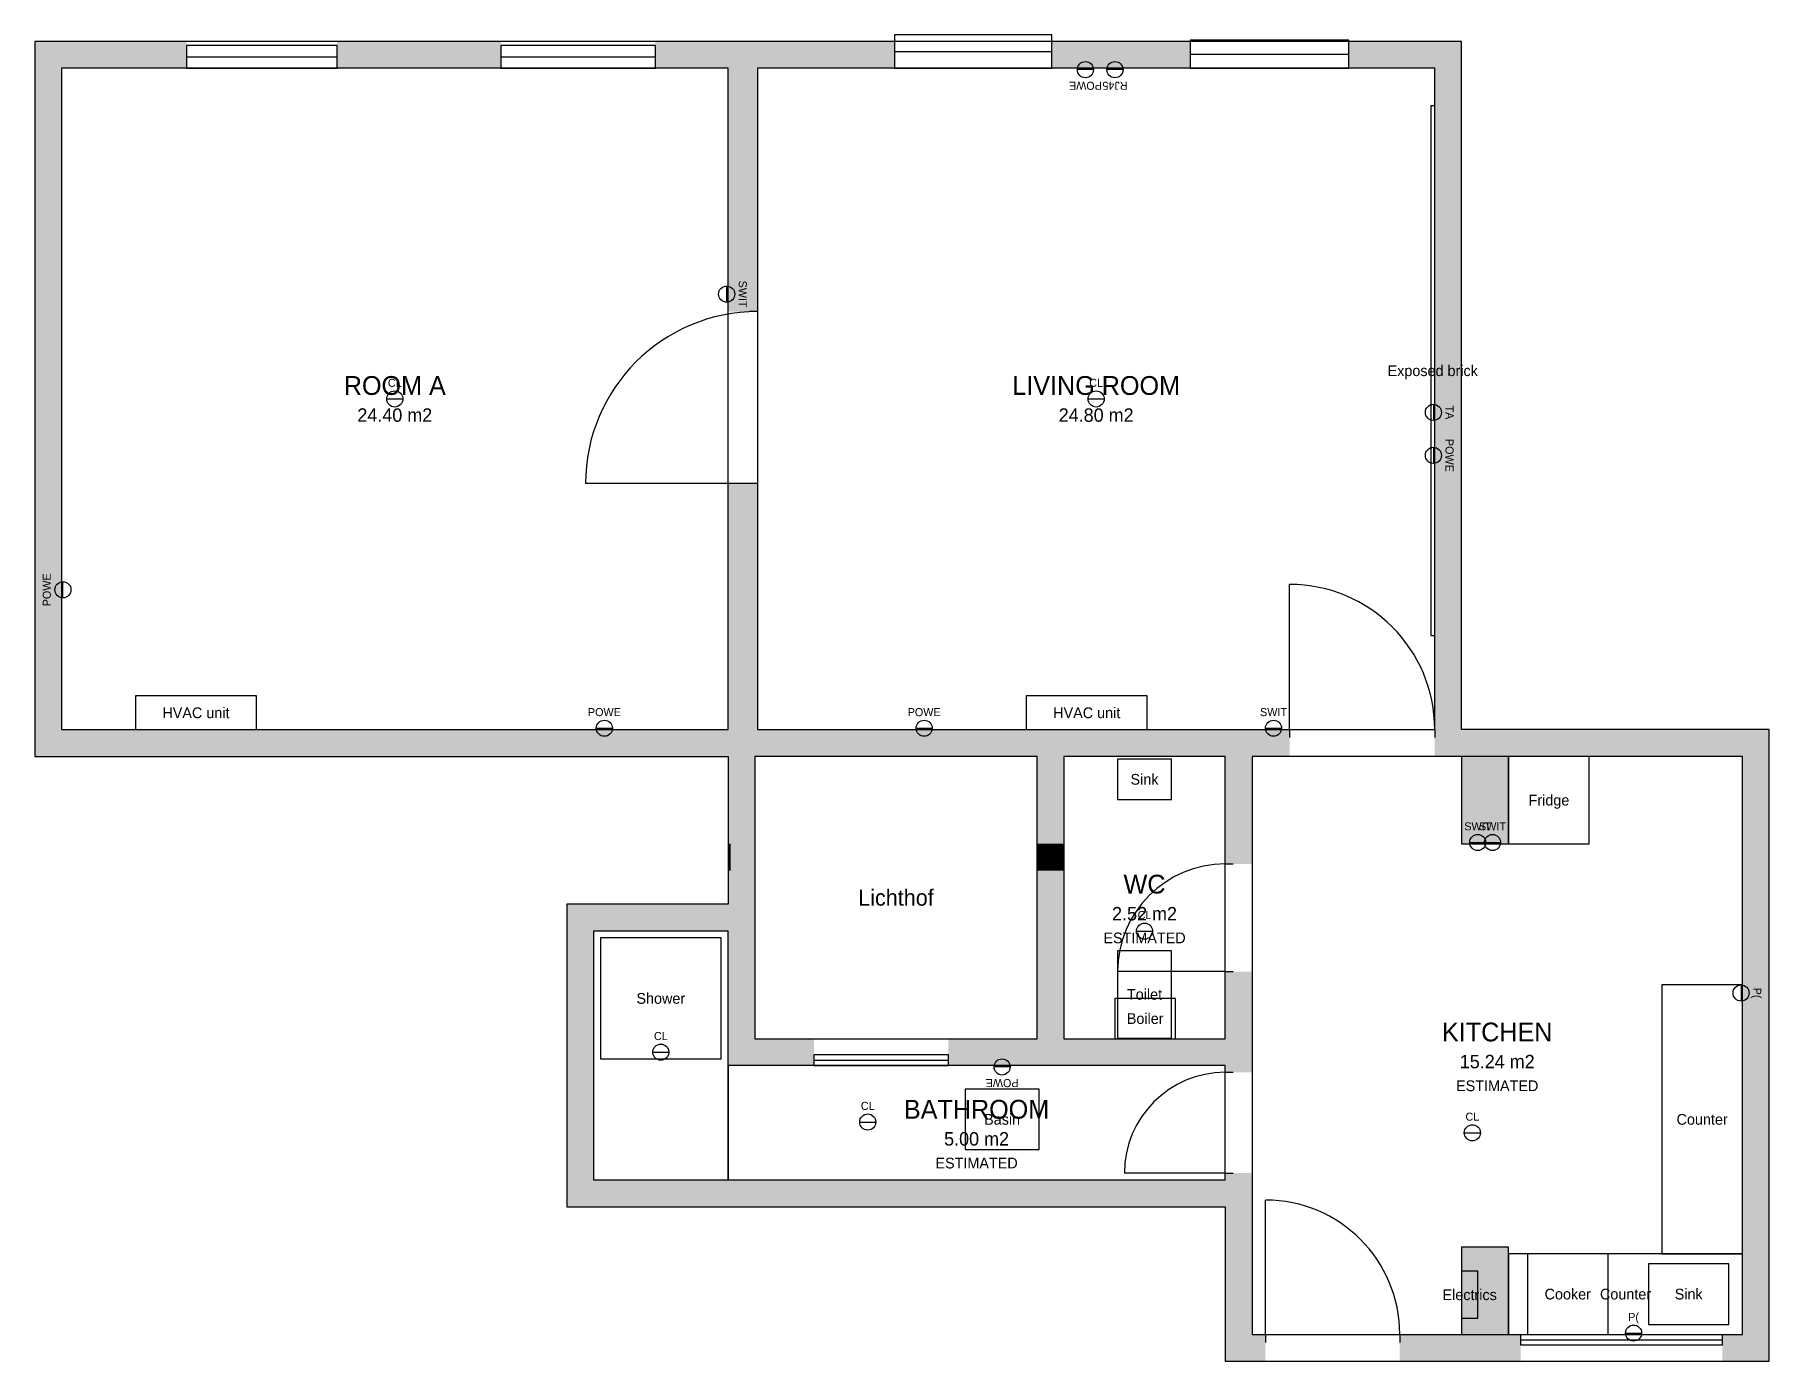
# Model space of a CAD drawing. Header units: centimetres. Extents: x -20 to 1271, y -470 to 517.
import ezdxf
from ezdxf.enums import TextEntityAlignment as Align

# ---------------------------------------------------------------- set-up
doc = ezdxf.new("R2010")
doc.units = ezdxf.units.CM
for name, color, linetype in [('A-ANNO-NOTE', 8, 'CONTINUOUS'), ('A-AREA-IDEN', 253, 'CONTINUOUS'), ('A-DOOR', 30, 'CONTINUOUS'), ('A-FLOR-CASE', 42, 'CONTINUOUS'), ('A-FLOR-EQPM', 42, 'CONTINUOUS'), ('A-GLAZ', 4, 'CONTINUOUS'), ('A-WALL', 7, 'CONTINUOUS'), ('A-WALL-FNSH', 34, 'CONTINUOUS'), ('A-WALL-PATT', 8, 'CONTINUOUS'), ('E-COMM', 4, 'CONTINUOUS'), ('E-LITE', 3, 'CONTINUOUS'), ('E-POWR', 30, 'CONTINUOUS'), ('M-HVAC', 6, 'CONTINUOUS'), ('P-HTNG', 6, 'CONTINUOUS'), ('P-SANR', 5, 'CONTINUOUS')]:
    doc.layers.add(name, color=color, linetype=linetype)

# ---------------------------------------------------------------- blocks, each defined once
blk = doc.blocks.new('POWER')
at = {"layer": 'E-POWR'}
blk.add_line((-6, 0), (6, 0), dxfattribs=at)
blk.add_circle((0, 0), 6, dxfattribs=at)
blk.add_text('POWE', height=6, dxfattribs=at).set_placement((0, 12), align=Align.MIDDLE_CENTER)
blk = doc.blocks.new('SWITCH')
at = {"layer": 'E-LITE'}
blk.add_line((-6, 0), (6, 0), dxfattribs=at)
blk.add_circle((0, 0), 6, dxfattribs=at)
blk.add_text('SWIT', height=6, dxfattribs=at).set_placement((0, 12), align=Align.MIDDLE_CENTER)
blk = doc.blocks.new('DATA')
at = {"layer": 'E-COMM'}
blk.add_line((-6, 0), (6, 0), dxfattribs=at)
blk.add_circle((0, 0), 6, dxfattribs=at)
blk.add_text('RJ45', height=6, dxfattribs=at).set_placement((0, 12), align=Align.MIDDLE_CENTER)
blk = doc.blocks.new('TV-POINT')
at = {"layer": 'E-COMM'}
blk.add_line((-6, 0), (6, 0), dxfattribs=at)
blk.add_circle((0, 0), 6, dxfattribs=at)
blk.add_text('TA', height=6, dxfattribs=at).set_placement((0, 12), align=Align.MIDDLE_CENTER)
blk = doc.blocks.new('POWER-HIGH')
at = {"layer": 'E-POWR'}
blk.add_line((-6, 0), (6, 0), dxfattribs=at)
blk.add_circle((0, 0), 6, dxfattribs=at)
blk.add_text('P(', height=6, dxfattribs=at).set_placement((0, 12), align=Align.MIDDLE_CENTER)
blk = doc.blocks.new('CEILING-LIGHT')
at = {"layer": 'E-LITE'}
blk.add_line((-6, 0), (6, 0), dxfattribs=at)
blk.add_circle((0, 0), 6, dxfattribs=at)
blk.add_text('CL', height=6, dxfattribs=at).set_placement((0, 12), align=Align.MIDDLE_CENTER)

msp = doc.modelspace()

# ---------------------------------------------------------------- linework, layer by layer
at = {"layer": 'A-DOOR'}
for p, q in [((518, 311), (512, 311)), ((518, 183), (390, 183)), ((518, 183), (512, 183)), ((914, 0), (914, 108)), ((914, 0), (914, -6)), ((1022, 0), (1022, -6)), ((866, -100), (872, -100)), ((866, -180), (786, -180)), ((866, -180), (872, -180)), ((866, -255), (872, -255)), ((866, -330), (791, -330)), ((866, -330), (872, -330)), ((896, -450), (896, -350)), ((896, -450), (896, -456)), ((996, -450), (996, -456))]:
    msp.add_line(p, q, dxfattribs=at)
for centre, radius, start, end in [((518, 183), 128, 90, 180), ((914, 0), 108, 0, 90), ((866, -180), 80, 90, 180), ((866, -330), 75, 90, 180), ((896, -450), 100, 0, 90)]:
    msp.add_arc(centre, radius, start, end, dxfattribs=at)
at = {"layer": 'A-FLOR-CASE'}
for points in [[(1251, -390), (1251, -190), (1191, -190), (1191, -390)], [(1077, -450), (1251, -450), (1251, -390), (1077, -390)]]:
    msp.add_lwpolyline(points, close=True, dxfattribs=at)
at = {"layer": 'A-FLOR-EQPM'}
for points in [[(1077, -85), (1137, -85), (1137, -20), (1077, -20)], [(1091, -450), (1151, -450), (1151, -390), (1091, -390)]]:
    msp.add_lwpolyline(points, close=True, dxfattribs=at)
at = {"layer": 'A-GLAZ'}
for p, q in [((620, 504.5), (737, 504.5)), ((93, 500.5), (205, 500.5)), ((327, 500.5), (442, 500.5)), ((840, 502.5), (958, 502.5)), ((560, -246), (660, -246)), ((1086, -454), (1236, -454))]:
    msp.add_line(p, q, dxfattribs=at)
for points in [[(620, 492), (737, 492), (737, 517), (620, 517)], [(93, 492), (205, 492), (205, 509), (93, 509)], [(327, 492), (442, 492), (442, 509), (327, 509)], [(840, 492), (958, 492), (958, 513), (840, 513)], [(560, -250), (660, -250), (660, -242), (560, -242)], [(1086, -450), (1236, -450), (1236, -458), (1086, -458)]]:
    msp.add_lwpolyline(points, close=True, dxfattribs=at)
at = {"layer": 'A-WALL'}
for p, q in [((0, 512), (-20, 512)), ((-20, 512), (-20, 492)), ((93, 512), (0, 512)), ((205, 512), (93, 512)), ((327, 512), (205, 512)), ((376, 512), (327, 512)), ((396, 512), (376, 512)), ((442, 512), (396, 512)), ((476, 512), (442, 512)), ((496, 512), (476, 512)), ((498, 512), (496, 512)), ((516, 512), (498, 512)), ((518, 512), (516, 512)), ((560, 512), (518, 512)), ((620, 512), (560, 512)), ((660, 512), (620, 512)), ((726, 512), (660, 512)), ((737, 512), (726, 512)), ((746, 512), (737, 512)), ((840, 512), (746, 512)), ((866, 512), (840, 512)), ((886, 512), (866, 512)), ((896, 512), (886, 512)), ((914, 512), (896, 512)), ((958, 512), (914, 512)), ((996, 512), (958, 512)), ((1022, 512), (996, 512)), ((1042, 512), (1022, 512)), ((1042, 492), (1042, 512)), ((-20, 492), (-20, 311)), ((1042, 311), (1042, 492)), ((-20, 311), (-20, 183)), ((1042, 183), (1042, 311)), ((-20, 183), (-20, 0)), ((1042, 0), (1042, 183)), ((-20, 0), (-20, -20)), ((1077, 0), (1042, 0)), ((1086, 0), (1077, 0)), ((1097, 0), (1086, 0)), ((1236, 0), (1097, 0)), ((1251, 0), (1236, 0)), ((1271, 0), (1251, 0)), ((1271, -20), (1271, 0)), ((-20, -20), (0, -20)), ((0, -20), (93, -20)), ((93, -20), (205, -20)), ((205, -20), (327, -20)), ((327, -20), (376, -20)), ((376, -20), (396, -20)), ((396, -20), (442, -20)), ((442, -20), (476, -20)), ((476, -20), (496, -20)), ((496, -20), (496, -85)), ((1271, -85), (1271, -20)), ((496, -85), (496, -100)), ((1271, -100), (1271, -85)), ((496, -100), (496, -105)), ((1271, -105), (1271, -100)), ((496, -105), (496, -130)), ((1271, -130), (1271, -105)), ((396, -130), (376, -130)), ((376, -130), (376, -150)), ((442, -130), (396, -130)), ((476, -130), (442, -130)), ((496, -130), (476, -130)), ((1271, -150), (1271, -130)), ((376, -150), (376, -180)), ((1271, -180), (1271, -150)), ((376, -180), (376, -230)), ((1271, -230), (1271, -180)), ((376, -230), (376, -250)), ((1271, -250), (1271, -230)), ((376, -250), (376, -255)), ((376, -255), (376, -330)), ((1271, -255), (1271, -250)), ((1271, -330), (1271, -255)), ((376, -330), (376, -335)), ((376, -335), (376, -355)), ((1271, -335), (1271, -330)), ((1271, -355), (1271, -335)), ((376, -355), (396, -355)), ((396, -355), (442, -355)), ((442, -355), (476, -355)), ((476, -355), (496, -355)), ((496, -355), (498, -355)), ((498, -355), (516, -355)), ((516, -355), (518, -355)), ((518, -355), (560, -355)), ((560, -355), (620, -355)), ((620, -355), (660, -355)), ((660, -355), (726, -355)), ((726, -355), (737, -355)), ((737, -355), (746, -355)), ((746, -355), (840, -355)), ((840, -355), (866, -355)), ((866, -355), (866, -365)), ((1271, -365), (1271, -355)), ((866, -365), (866, -385)), ((1271, -385), (1271, -365)), ((866, -385), (866, -450)), ((1271, -450), (1271, -385)), ((866, -450), (866, -470)), ((1271, -470), (1271, -450)), ((866, -470), (886, -470)), ((886, -470), (896, -470)), ((896, -470), (914, -470)), ((914, -470), (958, -470)), ((958, -470), (996, -470)), ((996, -470), (1022, -470)), ((1022, -470), (1042, -470)), ((1042, -470), (1077, -470)), ((1077, -470), (1086, -470)), ((1086, -470), (1097, -470)), ((1097, -470), (1236, -470)), ((1236, -470), (1251, -470)), ((1251, -470), (1271, -470))]:
    msp.add_line(p, q, dxfattribs=at)
for points in [[(0, 0), (496, 0), (496, 492), (0, 492)], [(518, 0), (1022, 0), (1022, 492), (518, 492)], [(516, -230), (726, -230), (726, -20), (516, -20)], [(746, -230), (866, -230), (866, -20), (746, -20)], [(886, -450), (1251, -450), (1251, -20), (886, -20)], [(1042, -85), (1077, -85), (1077, -20), (1042, -20)], [(396, -335), (496, -335), (496, -150), (396, -150)], [(496, -335), (866, -335), (866, -250), (496, -250)], [(1042, -450), (1077, -450), (1077, -385), (1042, -385)]]:
    msp.add_lwpolyline(points, close=True, dxfattribs=at)
at = {"layer": 'A-WALL-FNSH'}
msp.add_lwpolyline([(1019, 70), (1022, 70), (1022, 464), (1019, 464)], close=True, dxfattribs=at)
at = {"layer": 'A-WALL-PATT'}
for points in [[(-20, 492), (0, 492), (-20, 512), (0, 512)], [(0, 492), (93, 492), (0, 512), (93, 512)], [(205, 492), (327, 492), (205, 512), (327, 512)], [(442, 492), (476, 492), (442, 512), (476, 512)], [(476, 492), (496, 492), (476, 512), (496, 512)], [(496, 492), (498, 492), (496, 512), (498, 512)], [(498, 492), (516, 492), (498, 512), (516, 512)], [(516, 492), (518, 492), (516, 512), (518, 512)], [(518, 492), (560, 492), (518, 512), (560, 512)], [(560, 492), (620, 492), (560, 512), (620, 512)], [(737, 492), (746, 492), (737, 512), (746, 512)], [(746, 492), (840, 492), (746, 512), (840, 512)], [(958, 492), (996, 492), (958, 512), (996, 512)], [(996, 492), (1022, 492), (996, 512), (1022, 512)], [(1022, 492), (1042, 492), (1022, 512), (1042, 512)], [(-20, 311), (0, 311), (-20, 492), (0, 492)], [(496, 311), (498, 311), (496, 492), (498, 492)], [(498, 311), (516, 311), (498, 492), (516, 492)], [(516, 311), (518, 311), (516, 492), (518, 492)], [(1022, 311), (1042, 311), (1022, 492), (1042, 492)], [(-20, 183), (0, 183), (-20, 311), (0, 311)], [(1022, 183), (1042, 183), (1022, 311), (1042, 311)], [(-20, 0), (0, 0), (-20, 183), (0, 183)], [(496, 0), (498, 0), (496, 183), (498, 183)], [(498, 0), (516, 0), (498, 183), (516, 183)], [(516, 0), (518, 0), (516, 183), (518, 183)], [(1022, 0), (1042, 0), (1022, 183), (1042, 183)], [(-20, -20), (0, -20), (-20, 0), (0, 0)], [(0, -20), (93, -20), (0, 0), (93, 0)], [(93, -20), (205, -20), (93, 0), (205, 0)], [(205, -20), (327, -20), (205, 0), (327, 0)], [(327, -20), (376, -20), (327, 0), (376, 0)], [(376, -20), (396, -20), (376, 0), (396, 0)], [(396, -20), (442, -20), (396, 0), (442, 0)], [(442, -20), (476, -20), (442, 0), (476, 0)], [(476, -20), (496, -20), (476, 0), (496, 0)], [(496, -20), (498, -20), (496, 0), (498, 0)], [(498, -20), (516, -20), (498, 0), (516, 0)], [(516, -20), (518, -20), (516, 0), (518, 0)], [(518, -20), (560, -20), (518, 0), (560, 0)], [(560, -20), (620, -20), (560, 0), (620, 0)], [(620, -20), (660, -20), (620, 0), (660, 0)], [(660, -20), (726, -20), (660, 0), (726, 0)], [(726, -20), (737, -20), (726, 0), (737, 0)], [(737, -20), (746, -20), (737, 0), (746, 0)], [(746, -20), (840, -20), (746, 0), (840, 0)], [(840, -20), (866, -20), (840, 0), (866, 0)], [(866, -20), (886, -20), (866, 0), (886, 0)], [(886, -20), (896, -20), (886, 0), (896, 0)], [(896, -20), (914, -20), (896, 0), (914, 0)], [(1022, -20), (1042, -20), (1022, 0), (1042, 0)], [(1042, -20), (1077, -20), (1042, 0), (1077, 0)], [(1077, -20), (1086, -20), (1077, 0), (1086, 0)], [(1086, -20), (1097, -20), (1086, 0), (1097, 0)], [(1097, -20), (1236, -20), (1097, 0), (1236, 0)], [(1236, -20), (1251, -20), (1236, 0), (1251, 0)], [(1251, -20), (1271, -20), (1251, 0), (1271, 0)], [(496, -85), (498, -85), (496, -20), (498, -20)], [(498, -85), (516, -85), (498, -20), (516, -20)], [(726, -85), (737, -85), (726, -20), (737, -20)], [(737, -85), (746, -85), (737, -20), (746, -20)], [(866, -85), (886, -85), (866, -20), (886, -20)], [(1042, -85), (1077, -85), (1042, -20), (1077, -20)], [(1251, -85), (1271, -85), (1251, -20), (1271, -20)], [(496, -100), (498, -100), (496, -85), (498, -85)], [(498, -100), (516, -100), (498, -85), (516, -85)], [(726, -100), (737, -100), (726, -85), (737, -85)], [(737, -100), (746, -100), (737, -85), (746, -85)], [(866, -100), (886, -100), (866, -85), (886, -85)], [(1251, -100), (1271, -100), (1251, -85), (1271, -85)], [(496, -105), (498, -105), (496, -100), (498, -100)], [(498, -105), (516, -105), (498, -100), (516, -100)], [(726, -105), (737, -105), (726, -100), (737, -100)], [(737, -105), (746, -105), (737, -100), (746, -100)], [(1251, -105), (1271, -105), (1251, -100), (1271, -100)], [(496, -130), (498, -130), (496, -105), (498, -105)], [(498, -130), (516, -130), (498, -105), (516, -105)], [(726, -130), (737, -130), (726, -105), (737, -105)], [(737, -130), (746, -130), (737, -105), (746, -105)], [(1251, -130), (1271, -130), (1251, -105), (1271, -105)], [(376, -150), (396, -150), (376, -130), (396, -130)], [(396, -150), (442, -150), (396, -130), (442, -130)], [(442, -150), (476, -150), (442, -130), (476, -130)], [(476, -150), (496, -150), (476, -130), (496, -130)], [(496, -150), (498, -150), (496, -130), (498, -130)], [(498, -150), (516, -150), (498, -130), (516, -130)], [(726, -150), (737, -150), (726, -130), (737, -130)], [(737, -150), (746, -150), (737, -130), (746, -130)], [(1251, -150), (1271, -150), (1251, -130), (1271, -130)], [(376, -180), (396, -180), (376, -150), (396, -150)], [(496, -180), (498, -180), (496, -150), (498, -150)], [(498, -180), (516, -180), (498, -150), (516, -150)], [(726, -180), (737, -180), (726, -150), (737, -150)], [(737, -180), (746, -180), (737, -150), (746, -150)], [(1251, -180), (1271, -180), (1251, -150), (1271, -150)], [(376, -230), (396, -230), (376, -180), (396, -180)], [(496, -230), (498, -230), (496, -180), (498, -180)], [(498, -230), (516, -230), (498, -180), (516, -180)], [(726, -230), (737, -230), (726, -180), (737, -180)], [(737, -230), (746, -230), (737, -180), (746, -180)], [(866, -230), (886, -230), (866, -180), (886, -180)], [(1251, -230), (1271, -230), (1251, -180), (1271, -180)], [(376, -250), (396, -250), (376, -230), (396, -230)], [(496, -250), (498, -250), (496, -230), (498, -230)], [(498, -250), (516, -250), (498, -230), (516, -230)], [(516, -250), (518, -250), (516, -230), (518, -230)], [(518, -250), (560, -250), (518, -230), (560, -230)], [(660, -250), (726, -250), (660, -230), (726, -230)], [(726, -250), (737, -250), (726, -230), (737, -230)], [(737, -250), (746, -250), (737, -230), (746, -230)], [(746, -250), (840, -250), (746, -230), (840, -230)], [(840, -250), (866, -250), (840, -230), (866, -230)], [(866, -250), (886, -250), (866, -230), (886, -230)], [(1251, -250), (1271, -250), (1251, -230), (1271, -230)], [(376, -255), (396, -255), (376, -250), (396, -250)], [(376, -330), (396, -330), (376, -255), (396, -255)], [(866, -255), (886, -255), (866, -250), (886, -250)], [(1251, -255), (1271, -255), (1251, -250), (1271, -250)], [(1251, -330), (1271, -330), (1251, -255), (1271, -255)], [(376, -335), (396, -335), (376, -330), (396, -330)], [(376, -355), (396, -355), (376, -335), (396, -335)], [(396, -355), (442, -355), (396, -335), (442, -335)], [(442, -355), (476, -355), (442, -335), (476, -335)], [(476, -355), (496, -355), (476, -335), (496, -335)], [(496, -355), (498, -355), (496, -335), (498, -335)], [(498, -355), (516, -355), (498, -335), (516, -335)], [(516, -355), (518, -355), (516, -335), (518, -335)], [(518, -355), (560, -355), (518, -335), (560, -335)], [(560, -355), (620, -355), (560, -335), (620, -335)], [(620, -355), (660, -355), (620, -335), (660, -335)], [(660, -355), (726, -355), (660, -335), (726, -335)], [(726, -355), (737, -355), (726, -335), (737, -335)], [(737, -355), (746, -355), (737, -335), (746, -335)], [(746, -355), (840, -355), (746, -335), (840, -335)], [(840, -355), (866, -355), (840, -335), (866, -335)], [(866, -335), (886, -335), (866, -330), (886, -330)], [(866, -355), (886, -355), (866, -335), (886, -335)], [(1251, -335), (1271, -335), (1251, -330), (1271, -330)], [(1251, -355), (1271, -355), (1251, -335), (1271, -335)], [(866, -365), (886, -365), (866, -355), (886, -355)], [(1251, -365), (1271, -365), (1251, -355), (1271, -355)], [(866, -385), (886, -385), (866, -365), (886, -365)], [(1251, -385), (1271, -385), (1251, -365), (1271, -365)], [(866, -450), (886, -450), (866, -385), (886, -385)], [(1042, -450), (1077, -450), (1042, -385), (1077, -385)], [(1251, -450), (1271, -450), (1251, -385), (1271, -385)], [(866, -470), (886, -470), (866, -450), (886, -450)], [(886, -470), (896, -470), (886, -450), (896, -450)], [(996, -470), (1022, -470), (996, -450), (1022, -450)], [(1022, -470), (1042, -470), (1022, -450), (1042, -450)], [(1042, -470), (1077, -470), (1042, -450), (1077, -450)], [(1077, -470), (1086, -470), (1077, -450), (1086, -450)], [(1236, -470), (1251, -470), (1236, -450), (1251, -450)], [(1251, -470), (1271, -470), (1251, -450), (1271, -450)]]:
    msp.add_solid(points, dxfattribs=at)
at = {"layer": 'E-POWR'}
msp.add_lwpolyline([(1042, -438), (1054, -438), (1054, -403), (1042, -403)], close=True, dxfattribs=at)
at = {"layer": 'M-HVAC'}
for points in [[(55, 0), (145, 0), (145, 25), (55, 25)], [(718, 0), (808, 0), (808, 25), (718, 25)]]:
    msp.add_lwpolyline(points, close=True, dxfattribs=at)
at = {"layer": 'P-HTNG'}
msp.add_lwpolyline([(784, -230), (829, -230), (829, -200), (784, -200)], close=True, dxfattribs=at)
at = {"layer": 'P-SANR'}
for points in [[(786, -52), (826, -52), (826, -22), (786, -22)], [(401, -245), (491, -245), (491, -155), (401, -155)], [(786, -229.5), (826, -229.5), (826, -164.5), (786, -164.5)], [(672.5, -312.5), (727.5, -312.5), (727.5, -267.5), (672.5, -267.5)], [(1181, -442.5), (1241, -442.5), (1241, -397.5), (1181, -397.5)]]:
    msp.add_lwpolyline(points, close=True, dxfattribs=at)

# ---------------------------------------------------------------- block references
at = {"layer": 'E-COMM'}
for name, p, rotation in [('DATA', (784, 491), 180), ('TV-POINT', (1021, 236), 270)]:
    msp.add_blockref(name, p, dxfattribs=dict(at, rotation=rotation))
at = {"layer": 'E-LITE', "rotation": 270}
msp.add_blockref('SWITCH', (495, 324), dxfattribs=at)
at = {"layer": 'E-LITE'}
for name, p in [('CEILING-LIGHT', (248, 246)), ('CEILING-LIGHT', (770, 246)), ('SWITCH', (902, 1)), ('SWITCH', (1054, -84)), ('SWITCH', (1065, -84)), ('CEILING-LIGHT', (806, -150)), ('CEILING-LIGHT', (446, -240)), ('CEILING-LIGHT', (600, -292)), ('CEILING-LIGHT', (1050, -300))]:
    msp.add_blockref(name, p, dxfattribs=at)
at = {"layer": 'E-POWR'}
for name, p, rotation in [('POWER', (762, 491), 180), ('POWER', (1021, 204), 270), ('POWER', (1, 104), 90), ('POWER-HIGH', (1250, -196), 270), ('POWER', (700, -251), 180)]:
    msp.add_blockref(name, p, dxfattribs=dict(at, rotation=rotation))
for name, p in [('POWER', (404, 1)), ('POWER', (642, 1)), ('POWER-HIGH', (1170, -449))]:
    msp.add_blockref(name, p, dxfattribs=at)

# ---------------------------------------------------------------- texts
at = {"layer": 'A-ANNO-NOTE'}
for p in [(806, -155), (1068.5, -265), (681, -322.5)]:
    msp.add_text('ESTIMATED', height=8, dxfattribs=at).set_placement(p, align=Align.MIDDLE_CENTER)
at = {"layer": 'A-AREA-IDEN'}
for s, height, p in [('ROOM A', 14, (248, 256)), ('LIVING ROOM', 14, (770, 256)), ('24.40 m2', 10, (248, 234)), ('24.80 m2', 10, (770, 234)), ('WC', 14, (806, -115)), ('Lichthof', 12, (621, -125)), ('2.52 m2', 10, (806, -137)), ('KITCHEN', 14, (1068.5, -225)), ('15.24 m2', 10, (1068.5, -247)), ('BATHROOM', 14, (681, -282.5)), ('5.00 m2', 10, (681, -304.5))]:
    msp.add_text(s, height=height, dxfattribs=at).set_placement(p, align=Align.MIDDLE_CENTER)
at = {"layer": 'A-FLOR-CASE'}
for p in [(1221, -290), (1164, -420)]:
    msp.add_text('Counter', height=8, dxfattribs=at).set_placement(p, align=Align.MIDDLE_CENTER)
at = {"layer": 'A-FLOR-EQPM'}
for s, p in [('Fridge', (1107, -52.5)), ('Cooker', (1121, -420))]:
    msp.add_text(s, height=8, dxfattribs=at).set_placement(p, align=Align.MIDDLE_CENTER)
at = {"layer": 'A-WALL-FNSH'}
msp.add_text('Exposed brick', height=8, dxfattribs=at).set_placement((1020.5, 267), align=Align.MIDDLE_CENTER)
at = {"layer": 'E-POWR'}
msp.add_text('Electrics', height=8, dxfattribs=at).set_placement((1048, -420.5), align=Align.MIDDLE_CENTER)
at = {"layer": 'M-HVAC'}
for p in [(100, 12.5), (763, 12.5)]:
    msp.add_text('HVAC unit', height=8, dxfattribs=at).set_placement(p, align=Align.MIDDLE_CENTER)
at = {"layer": 'P-HTNG'}
msp.add_text('Boiler', height=8, dxfattribs=at).set_placement((806.5, -215), align=Align.MIDDLE_CENTER)
at = {"layer": 'P-SANR'}
for s, p in [('Sink', (806, -37)), ('Toilet', (806, -197)), ('Shower', (446, -200)), ('Basin', (700, -290)), ('Sink', (1211, -420))]:
    msp.add_text(s, height=8, dxfattribs=at).set_placement(p, align=Align.MIDDLE_CENTER)

doc.saveas('drawing.dxf')
